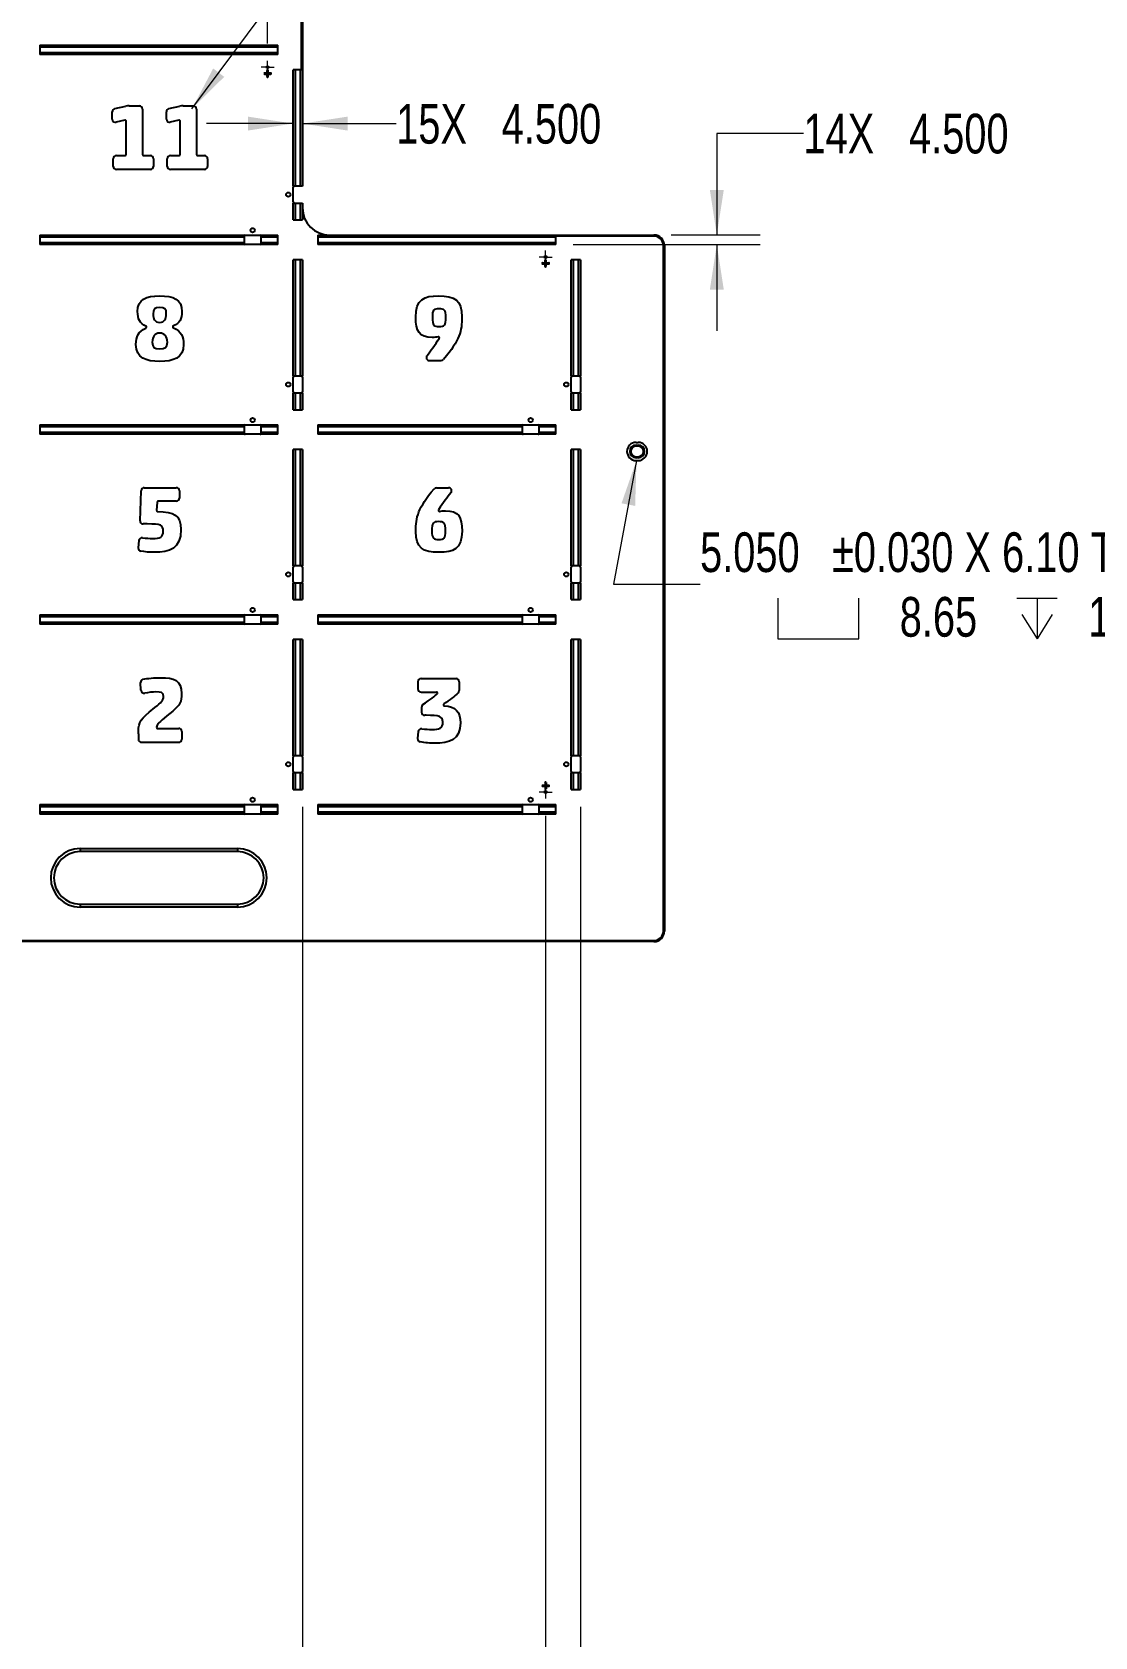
# Model space of a CAD drawing. Header units: millimetres. Extents: x 3 to 429, y 3 to 276.
# Drawn here: x 163.4 to 241.4, y 66.6 to 184.3 of the extents above; entities that cross this region are included whole.
import ezdxf

# ---------------------------------------------------------------- set-up
doc = ezdxf.new("R2010")
doc.units = ezdxf.units.MM
doc.styles.add('SLDTEXTSTYLE0', font='TXT', dxfattribs={"width": 0.75})
doc.dimstyles.new('SLDDIMSTYLE3', dxfattribs={"dimtxt": 2.910417, "dimasz": 3.302, "dimexe": 0, "dimexo": 0.0625, "dimgap": 0.727604, "dimtad": 0, "dimtih": 1, "dimtoh": 1, "dimdec": 3, "dimlfac": 6.5, "dimrnd": 1e-09, "dimzin": 4, "dimdsep": 46, "dimtxsty": 'SLDTEXTSTYLE0', "dimsah": 1, "dimcen": 0.09, "dimadec": 0, "dimazin": 1, "dimtfac": 1, "dimtdec": 3, "dimtmove": 0, "dimatfit": 0, "dimfxl": 1, "dimfrac": 2, "dimtolj": 1, "dimtzin": 12, "dimarcsym": 0})
doc.dimstyles.new('SLDDIMSTYLE4', dxfattribs={"dimtxt": 2.910417, "dimasz": 3.302, "dimexe": 0, "dimexo": 0.0625, "dimgap": 0.727604, "dimtad": 0, "dimtih": 1, "dimtoh": 1, "dimdec": 3, "dimlfac": 6.5, "dimrnd": 1e-09, "dimzin": 4, "dimdsep": 46, "dimtxsty": 'SLDTEXTSTYLE0', "dimsah": 1, "dimcen": 0.09, "dimadec": 0, "dimazin": 1, "dimtfac": 1, "dimtdec": 3, "dimtofl": 0, "dimtmove": 0, "dimatfit": 3, "dimfxl": 1, "dimfrac": 2, "dimtolj": 1, "dimtzin": 12, "dimarcsym": 0})
doc.dimstyles.new('SLDDIMSTYLE5', dxfattribs={"dimtxt": 2.910417, "dimasz": 3.302, "dimexe": 0, "dimexo": 0.0625, "dimgap": 0.727604, "dimtad": 0, "dimtih": 1, "dimtoh": 1, "dimlfac": 6.5, "dimrnd": 1e-09, "dimzin": 12, "dimdsep": 46, "dimtxsty": 'SLDTEXTSTYLE0', "dimsah": 1, "dimcen": 0, "dimadec": 0, "dimazin": 3, "dimtol": 1, "dimtfac": 1, "dimtofl": 0, "dimtmove": 0, "dimatfit": 3, "dimfxl": 1, "dimfrac": 2, "dimtolj": 1, "dimtzin": 12, "dimarcsym": 0})

# ---------------------------------------------------------------- blocks, each defined once
blk = doc.blocks.new('_D_12')
at = {"color": 7, "linetype": 'Continuous', "lineweight": 18}
for p, q in [((183.25, 127.46), (183.25, 50.39)), ((135.63, 117.07), (135.63, 50.39)), ((135.63, 53.57), (129.62, 53.57)), ((183.25, 53.57), (135.63, 53.57))]:
    blk.add_line(p, q, dxfattribs=at)
for points in [[(135.63, 53.57), (138.94, 53.06), (138.94, 54.08)], [(183.25, 53.57), (179.95, 54.08), (179.95, 53.06)]]:
    blk.add_solid(points, dxfattribs=at)
at = {"color": 7, "linetype": 'Continuous', "lineweight": 18, "insert": (115.64, 55.01), "char_height": 2.91, "attachment_point": 1, "style": 'SLDTEXTSTYLE0'}
blk.add_mtext('309.500', dxfattribs=at)
blk = doc.blocks.new('_D_13')
at = {"color": 7, "linetype": 'Continuous', "lineweight": 18}
for p, q in [((203.63, 127.46), (203.63, 38.39)), ((135.63, 117.07), (135.63, 38.39)), ((135.63, 41.57), (129.62, 41.57)), ((203.63, 41.57), (135.63, 41.57))]:
    blk.add_line(p, q, dxfattribs=at)
for points in [[(135.63, 41.57), (138.94, 41.06), (138.94, 42.08)], [(203.63, 41.57), (200.33, 42.08), (200.33, 41.06)]]:
    blk.add_solid(points, dxfattribs=at)
at = {"color": 7, "linetype": 'Continuous', "lineweight": 18, "insert": (115.64, 43.01), "char_height": 2.91, "attachment_point": 1, "style": 'SLDTEXTSTYLE0'}
blk.add_mtext('442.000', dxfattribs=at)
blk = doc.blocks.new('_D_16')
at = {"color": 7, "linetype": 'Continuous', "lineweight": 18}
for p, q in [((135.63, 189.97), (135.63, 202.64)), ((180.69, 183.43), (180.69, 202.64)), ((135.63, 199.46), (144.77, 199.46)), ((180.69, 199.46), (164.33, 199.46))]:
    blk.add_line(p, q, dxfattribs=at)
for points in [[(135.63, 199.46), (138.94, 198.96), (138.94, 199.97)], [(180.69, 199.46), (177.39, 199.97), (177.39, 198.96)]]:
    blk.add_solid(points, dxfattribs=at)
at = {"color": 7, "linetype": 'Continuous', "lineweight": 18, "char_height": 2.91, "attachment_point": 1, "style": 'SLDTEXTSTYLE0'}
for s, insert in [('2X', (144.77, 200.9)), ('292.870', (150.36, 200.9))]:
    blk.add_mtext(s, dxfattribs=dict(at, insert=insert))
blk = doc.blocks.new('_D_17')
at = {"color": 7, "linetype": 'Continuous', "lineweight": 18}
for p, q in [((201.08, 126.8), (201.08, 44.39)), ((135.63, 117.07), (135.63, 44.39)), ((135.63, 47.57), (130.44, 47.57)), ((201.08, 47.57), (135.63, 47.57))]:
    blk.add_line(p, q, dxfattribs=at)
for points in [[(135.63, 47.57), (138.94, 47.06), (138.94, 48.08)], [(201.08, 47.57), (197.77, 48.08), (197.77, 47.06)]]:
    blk.add_solid(points, dxfattribs=at)
at = {"color": 7, "linetype": 'Continuous', "lineweight": 18, "char_height": 2.91, "attachment_point": 1, "style": 'SLDTEXTSTYLE0'}
for s, insert in [('4X', (110.88, 49.01)), ('425.370', (116.46, 49.01))]:
    blk.add_mtext(s, dxfattribs=dict(at, insert=insert))
blk = doc.blocks.new('_D_18')
at = {"color": 7, "linetype": 'Continuous', "lineweight": 18}
for p, q in [((182.56, 177.56), (176.21, 177.56)), ((183.25, 177.56), (190.12, 177.56))]:
    blk.add_line(p, q, dxfattribs=at)
for points in [[(182.56, 177.56), (179.25, 178.07), (179.25, 177.05)], [(183.25, 177.56), (186.55, 177.05), (186.55, 178.07)]]:
    blk.add_solid(points, dxfattribs=at)
at = {"color": 7, "linetype": 'Continuous', "lineweight": 18, "char_height": 2.91, "attachment_point": 1, "style": 'SLDTEXTSTYLE0'}
for s, insert in [('15X', (190.12, 179)), ('4.500', (197.85, 179))]:
    blk.add_mtext(s, dxfattribs=dict(at, insert=insert))
blk = doc.blocks.new('_D_19')
at = {"color": 7, "linetype": 'Continuous', "lineweight": 18}
for p, q in [((219.98, 176.84), (213.63, 176.84)), ((213.63, 176.84), (213.63, 169.39)), ((203.1, 168.7), (216.81, 168.7)), ((210.29, 169.39), (216.81, 169.39)), ((213.63, 168.7), (213.63, 162.35))]:
    blk.add_line(p, q, dxfattribs=at)
for points in [[(213.63, 169.39), (214.14, 172.69), (213.12, 172.69)], [(213.63, 168.7), (213.12, 165.39), (214.14, 165.39)]]:
    blk.add_solid(points, dxfattribs=at)
at = {"color": 7, "linetype": 'Continuous', "lineweight": 18, "char_height": 2.91, "attachment_point": 1, "style": 'SLDTEXTSTYLE0'}
for s, insert in [('14X', (219.98, 178.28)), ('4.500', (227.72, 178.28))]:
    blk.add_mtext(s, dxfattribs=dict(at, insert=insert))
blk = doc.blocks.new('SW_SYMBOL_HOLE_SPOT')
at = {"color": 0, "linetype": 'Continuous', "lineweight": 18}
for p, q in [((0, 875), (0, 75)), ((1600, 75), (1600, 875)), ((0, 75), (1600, 75))]:
    blk.add_line(p, q, dxfattribs=at)
blk = doc.blocks.new('SW_SYMBOL_HOLE_DEPTH')
at = {"color": 0, "linetype": 'Continuous', "lineweight": 18}
for p, q in [((0, 875), (800, 875)), ((400, 875), (400, 75)), ((100, 555), (400, 75)), ((700, 555), (400, 75))]:
    blk.add_line(p, q, dxfattribs=at)
blk = doc.blocks.new('SW_RADIAL_DIMENSION_0')
at = {"color": 0, "linetype": 'Continuous', "lineweight": 18}
for p, q in [((-4.66, 9.03), (-6.35, -0.06)), ((-6.35, -0.06), (0, -0.06))]:
    blk.add_line(p, q, dxfattribs=at)
blk.add_solid([(-4.66, 9.03), (-5.76, 5.88), (-4.76, 5.69)], dxfattribs=at)
at = {"color": 0, "linetype": 'Continuous', "lineweight": 18, "xscale": 0.0037176025, "yscale": 0.0037176025, "zscale": 0.0037176025}
for name, p in [('SW_SYMBOL_HOLE_SPOT', (5.69, -4.33)), ('SW_SYMBOL_HOLE_DEPTH', (23.22, -4.33))]:
    blk.add_blockref(name, p, dxfattribs=at)
at = {"color": 0, "linetype": 'Continuous', "lineweight": 18, "attachment_point": 1, "style": 'SLDTEXTSTYLE0'}
for s, insert, char_height in [('5.050', (0, 3.75), 2.91), ('±0.030 X 6.10 THRU ALL', (9.67, 3.75), 2.9104), ('8.65', (14.64, -0.99), 2.91), ('1.30', (28.47, -0.99), 2.91), ('±0.15', (35.98, -0.99), 2.91)]:
    blk.add_mtext(s, dxfattribs=dict(at, insert=insert, char_height=char_height))
blk = doc.blocks.new('_D_20')
at = {"color": 7, "linetype": 'Continuous', "lineweight": 18}
for p, q in [((175.14, 178.64), (190.61, 199.46)), ((190.61, 199.46), (196.96, 199.46))]:
    blk.add_line(p, q, dxfattribs=at)
blk.add_solid([(175.14, 178.64), (177.51, 180.99), (176.7, 181.6)], dxfattribs=at)
at = {"color": 7, "linetype": 'Continuous', "lineweight": 18, "xscale": 0.0037176025, "yscale": 0.0037176025, "zscale": 0.0037176025}
blk.add_blockref('SW_SYMBOL_HOLE_DEPTH', (204.69, 197.56), dxfattribs=at)
at = {"color": 7, "linetype": 'Continuous', "lineweight": 18, "attachment_point": 1, "style": 'SLDTEXTSTYLE0'}
for s, insert, char_height in [('11X', (196.96, 200.9), 2.91), ('0.35 +/-0.15', (208.85, 200.9), 2.9104)]:
    blk.add_mtext(s, dxfattribs=dict(at, insert=insert, char_height=char_height))
blk = doc.blocks.new('SW_CENTERMARKSYMBOL_2')
at = {"color": 0, "linetype": 'Continuous', "lineweight": 0}
for p, q in [((-0.39, 0), (-0.47, 0)), ((0, 0), (-0.39, 0)), ((0, 0.39), (0, 0.47)), ((0, 0), (0, 0.39)), ((0, 0), (0, -0.39)), ((0, 0), (0.39, 0)), ((0.39, 0), (0.47, 0)), ((0, -0.39), (0, -0.47))]:
    blk.add_line(p, q, dxfattribs=at)
blk = doc.blocks.new('SW_CENTERMARKSYMBOL_4')
at = {"color": 0, "linetype": 'Continuous', "lineweight": 0}
for p, q in [((-0.39, 0), (-0.47, 0)), ((0, 0), (-0.39, 0)), ((0, 0.39), (0, 0.47)), ((0, 0), (0, 0.39)), ((0, 0), (0, -0.39)), ((0, 0), (0.39, 0)), ((0.39, 0), (0.47, 0)), ((0, -0.39), (0, -0.47))]:
    blk.add_line(p, q, dxfattribs=at)
blk = doc.blocks.new('SW_CENTERMARKSYMBOL_6')
at = {"color": 0, "linetype": 'Continuous', "lineweight": 0}
for p, q in [((-0.39, 0), (-0.47, 0)), ((0, 0), (-0.39, 0)), ((0, 0.39), (0, 0.47)), ((0, 0), (0, 0.39)), ((0, 0), (0, -0.39)), ((0, 0), (0.39, 0)), ((0.39, 0), (0.47, 0)), ((0, -0.39), (0, -0.47))]:
    blk.add_line(p, q, dxfattribs=at)

msp = doc.modelspace()

# ---------------------------------------------------------------- linework, layer by layer
at = {"color": 7, "linetype": 'Continuous', "lineweight": 25}
for p, q in [((183.172244, 181.502722), (183.172244, 188.695029)), ((183.249166, 188.695029), (183.249166, 181.502722)), ((163.979936, 183.310414), (163.979936, 183.156568)), ((163.979936, 183.310414), (181.441474, 183.310414)), ((181.441474, 183.156568), (163.979936, 183.156568)), ((163.979936, 183.156568), (163.979936, 182.771953)), ((163.979936, 182.771953), (181.441474, 182.771953)), ((163.979936, 182.771953), (163.979936, 182.618106)), ((181.441474, 182.618106), (163.979936, 182.618106)), ((181.441474, 183.156568), (181.441474, 183.310414)), ((181.441474, 182.771953), (181.441474, 183.156568)), ((181.441474, 182.618106), (181.441474, 182.771953)), ((180.459549, 181.271951), (180.652244, 181.271951)), ((180.459549, 181.271951), (180.498011, 181.23349)), ((180.652244, 181.271951), (180.652244, 181.464646)), ((180.690705, 181.426185), (180.652244, 181.464646)), ((180.690705, 181.23349), (180.652244, 181.271951)), ((180.690319, 181.502722), (180.691092, 181.502722)), ((180.690319, 181.502722), (180.690705, 181.502335)), ((180.690705, 181.502335), (180.691092, 181.502722)), ((180.690705, 181.426185), (180.690705, 181.502335)), ((180.729167, 181.464646), (180.690705, 181.426185)), ((180.690705, 181.426185), (180.690705, 181.23349)), ((180.690705, 181.23349), (180.729167, 181.271951)), ((180.729167, 181.271951), (180.729167, 181.464646)), ((180.729167, 181.271951), (180.921861, 181.271951)), ((180.8834, 181.23349), (180.921861, 181.271951)), ((182.55686, 172.964259), (182.55686, 181.502722)), ((182.710705, 181.502722), (182.55686, 181.502722)), ((183.095321, 181.502722), (182.710705, 181.502722)), ((182.710705, 181.502722), (182.710705, 172.964259)), ((183.095321, 172.964259), (183.095321, 181.502722)), ((183.249166, 181.502722), (183.095321, 181.502722)), ((183.249166, 181.502722), (183.249166, 172.964259)), ((180.421474, 181.233103), (180.421474, 181.233878)), ((180.421861, 181.23349), (180.421474, 181.233878)), ((180.421474, 181.233103), (180.421861, 181.23349)), ((180.498011, 181.23349), (180.421861, 181.23349)), ((180.498011, 181.23349), (180.459549, 181.195029)), ((180.459549, 181.195029), (180.652244, 181.195029)), ((180.690705, 181.23349), (180.498011, 181.23349)), ((180.690705, 181.23349), (180.652244, 181.195029)), ((180.652244, 181.002334), (180.652244, 181.195029)), ((180.652244, 181.002334), (180.690705, 181.040795)), ((180.690705, 180.964646), (180.690319, 180.964261)), ((180.691092, 180.964261), (180.690319, 180.964261)), ((180.690705, 181.23349), (180.690705, 181.040795)), ((180.690705, 181.23349), (180.729167, 181.195029)), ((180.8834, 181.23349), (180.690705, 181.23349)), ((180.690705, 180.964646), (180.690705, 181.040795)), ((180.690705, 181.040795), (180.729167, 181.002334)), ((180.691092, 180.964261), (180.690705, 180.964646)), ((180.729167, 181.002334), (180.729167, 181.195029)), ((180.729167, 181.195029), (180.921861, 181.195029)), ((180.921861, 181.195029), (180.8834, 181.23349)), ((180.95955, 181.23349), (180.8834, 181.23349)), ((180.959936, 181.233878), (180.95955, 181.23349)), ((180.95955, 181.23349), (180.959936, 181.233103)), ((180.959936, 181.233878), (180.959936, 181.233103)), ((169.305485, 177.880485), (169.305485, 178.429377)), ((169.487224, 178.654878), (170.303422, 178.83234)), ((170.227951, 177.80102), (169.587393, 177.655453)), ((170.32192, 175.287031), (170.32192, 177.726009)), ((170.532226, 178.856927), (171.286149, 178.856927)), ((171.516918, 178.626157), (171.516918, 175.287031)), ((173.268405, 177.88048), (173.268405, 178.429373)), ((173.450142, 178.654873), (174.266304, 178.832338)), ((174.190844, 177.801014), (173.550314, 177.655449)), ((174.284814, 175.287031), (174.284814, 177.726003)), ((174.49512, 178.856927), (175.249069, 178.856927)), ((175.479838, 178.626157), (175.479838, 175.287031)), ((169.374148, 174.417578), (169.374148, 174.979339)), ((169.604918, 175.210107), (170.244998, 175.210107)), ((172.096568, 174.186808), (169.604918, 174.186808)), ((171.593841, 175.210107), (172.096568, 175.210107)), ((172.327337, 174.979339), (172.327337, 174.417578)), ((173.337095, 174.417578), (173.337095, 174.979339)), ((173.567864, 175.210107), (174.207891, 175.210107)), ((176.059461, 174.186808), (173.567864, 174.186808)), ((175.556761, 175.210107), (176.059461, 175.210107)), ((176.29023, 174.979339), (176.29023, 174.417578)), ((182.710705, 172.964259), (182.55686, 172.964259)), ((182.55686, 171.810413), (182.55686, 172.887336)), ((183.095321, 172.964259), (182.710705, 172.964259)), ((183.249166, 172.964259), (183.095321, 172.964259)), ((182.55686, 170.502722), (182.55686, 171.73349)), ((182.55686, 171.73349), (182.710705, 171.73349)), ((182.710705, 171.73349), (182.710705, 170.502722)), ((182.710705, 171.73349), (183.095321, 171.73349)), ((183.095321, 170.502722), (183.095321, 171.73349)), ((183.095321, 171.73349), (183.249166, 171.73349)), ((183.249166, 171.73349), (183.249166, 170.502722)), ((182.55686, 170.502722), (182.710705, 170.502722)), ((182.710705, 170.502722), (183.095321, 170.502722)), ((183.095321, 170.502722), (183.249166, 170.502722)), ((163.979936, 169.387337), (163.979936, 169.233491)), ((163.979936, 169.387337), (178.979936, 169.387337)), ((163.979936, 169.233491), (163.979936, 168.848875)), ((178.979936, 169.233491), (163.979936, 169.233491)), ((163.979936, 168.848875), (178.979936, 168.848875)), ((163.979936, 168.848875), (163.979936, 168.695029)), ((178.979936, 168.695029), (163.979936, 168.695029)), ((178.979936, 169.387337), (178.979936, 169.233491)), ((178.979936, 169.233491), (178.979936, 168.848875)), ((178.979936, 168.848875), (178.979936, 168.695029)), ((179.056859, 169.387337), (180.133782, 169.387337)), ((180.133782, 168.695029), (179.056859, 168.695029)), ((180.210705, 169.387337), (181.441474, 169.387337)), ((180.210705, 169.233491), (180.210705, 169.387337)), ((180.210705, 168.848875), (180.210705, 169.233491)), ((181.441474, 169.233491), (180.210705, 169.233491)), ((180.210705, 168.848875), (181.441474, 168.848875)), ((180.210705, 168.695029), (180.210705, 168.848875)), ((181.441474, 168.695029), (180.210705, 168.695029)), ((181.441474, 169.233491), (181.441474, 169.387337)), ((181.441474, 168.848875), (181.441474, 169.233491)), ((181.441474, 168.695029), (181.441474, 168.848875)), ((184.364552, 169.387337), (184.364552, 169.233491)), ((184.364552, 169.387337), (201.826091, 169.387337)), ((201.826091, 169.233491), (184.364552, 169.233491)), ((184.364552, 169.233491), (184.364552, 168.848875)), ((184.364552, 168.848875), (201.826091, 168.848875)), ((184.364552, 168.848875), (184.364552, 168.695029)), ((201.826091, 168.695029), (184.364552, 168.695029)), ((201.826091, 169.233491), (201.826091, 169.387337)), ((201.826091, 169.387337), (209.018398, 169.387337)), ((209.018398, 169.310413), (201.826091, 169.310413)), ((201.826091, 168.848875), (201.826091, 169.233491)), ((201.826091, 168.695029), (201.826091, 168.848875)), ((209.018398, 169.387337), (209.018398, 169.310413)), ((209.710706, 118.337335), (209.710706, 168.618106)), ((209.787628, 168.618106), (209.710706, 168.618106)), ((209.787628, 168.618106), (209.787628, 118.337335)), ((182.55686, 159.041183), (182.55686, 167.579644)), ((182.710705, 167.579644), (182.55686, 167.579644)), ((183.095321, 167.579644), (182.710705, 167.579644)), ((182.710705, 167.579644), (182.710705, 159.041183)), ((183.095321, 159.041183), (183.095321, 167.579644)), ((183.249166, 167.579644), (183.095321, 167.579644)), ((183.249166, 167.579644), (183.249166, 159.041183)), ((200.80609, 167.310027), (200.80609, 167.3108)), ((200.806476, 167.310413), (200.80609, 167.3108)), ((200.80609, 167.310027), (200.806476, 167.310413)), ((200.882627, 167.310413), (200.806476, 167.310413)), ((200.844164, 167.348875), (201.036859, 167.348875)), ((200.844164, 167.348875), (200.882627, 167.310413)), ((200.882627, 167.310413), (200.844164, 167.271952)), ((200.844164, 167.271952), (201.036859, 167.271952)), ((201.07532, 167.310413), (200.882627, 167.310413)), ((201.036859, 167.348875), (201.036859, 167.541569)), ((201.07532, 167.503108), (201.036859, 167.541569)), ((201.07532, 167.310413), (201.036859, 167.348875)), ((201.07532, 167.310413), (201.036859, 167.271952)), ((201.036859, 167.079258), (201.036859, 167.271952)), ((201.036859, 167.079258), (201.07532, 167.11772)), ((201.074935, 167.579644), (201.075708, 167.579644)), ((201.074935, 167.579644), (201.07532, 167.579258)), ((201.07532, 167.579258), (201.075708, 167.579644)), ((201.07532, 167.503108), (201.07532, 167.579258)), ((201.113781, 167.541569), (201.07532, 167.503108)), ((201.07532, 167.503108), (201.07532, 167.310413)), ((201.07532, 167.310413), (201.113781, 167.348875)), ((201.07532, 167.310413), (201.113781, 167.271952)), ((201.268015, 167.310413), (201.07532, 167.310413)), ((201.07532, 167.310413), (201.07532, 167.11772)), ((201.07532, 167.041569), (201.07532, 167.11772)), ((201.07532, 167.11772), (201.113781, 167.079258)), ((201.113781, 167.348875), (201.113781, 167.541569)), ((201.113781, 167.348875), (201.306476, 167.348875)), ((201.113781, 167.079258), (201.113781, 167.271952)), ((201.113781, 167.271952), (201.306476, 167.271952)), ((201.268015, 167.310413), (201.306476, 167.348875)), ((201.344165, 167.310413), (201.268015, 167.310413)), ((201.306476, 167.271952), (201.268015, 167.310413)), ((201.344552, 167.3108), (201.344165, 167.310413)), ((201.344165, 167.310413), (201.344552, 167.310027)), ((201.344552, 167.3108), (201.344552, 167.310027)), ((202.941475, 159.041183), (202.941475, 167.579644)), ((203.095322, 167.579644), (202.941475, 167.579644)), ((203.479937, 167.579644), (203.095322, 167.579644)), ((203.095322, 167.579644), (203.095322, 159.041183)), ((203.479937, 159.041183), (203.479937, 167.579644)), ((203.633783, 167.579644), (203.479937, 167.579644)), ((203.633783, 167.579644), (203.633783, 159.041183)), ((201.07532, 167.041569), (201.074935, 167.041183)), ((201.075708, 167.041183), (201.074935, 167.041183)), ((201.075708, 167.041183), (201.07532, 167.041569)), ((192.561477, 160.186846), (193.423842, 160.186846)), ((182.710705, 159.041183), (182.55686, 159.041183)), ((182.55686, 157.887337), (182.55686, 158.96426)), ((183.095321, 159.041183), (182.710705, 159.041183)), ((183.249166, 159.041183), (183.095321, 159.041183)), ((183.249166, 158.96426), (183.249166, 157.887337)), ((203.095322, 159.041183), (202.941475, 159.041183)), ((202.941475, 157.887337), (202.941475, 158.96426)), ((203.479937, 159.041183), (203.095322, 159.041183)), ((203.633783, 159.041183), (203.479937, 159.041183)), ((203.633783, 158.96426), (203.633783, 157.887337)), ((182.55686, 156.579644), (182.55686, 157.810414)), ((182.55686, 157.810414), (182.710705, 157.810414)), ((182.710705, 157.810414), (182.710705, 156.579644)), ((182.710705, 157.810414), (183.095321, 157.810414)), ((183.095321, 156.579644), (183.095321, 157.810414)), ((183.095321, 157.810414), (183.249166, 157.810414)), ((183.249166, 157.810414), (183.249166, 156.579644)), ((202.941475, 156.579644), (202.941475, 157.810414)), ((202.941475, 157.810414), (203.095322, 157.810414)), ((203.095322, 157.810414), (203.095322, 156.579644)), ((203.095322, 157.810414), (203.479937, 157.810414)), ((203.479937, 156.579644), (203.479937, 157.810414)), ((203.479937, 157.810414), (203.633783, 157.810414)), ((203.633783, 157.810414), (203.633783, 156.579644)), ((182.55686, 156.579644), (182.710705, 156.579644)), ((182.710705, 156.579644), (183.095321, 156.579644)), ((183.095321, 156.579644), (183.249166, 156.579644)), ((202.941475, 156.579644), (203.095322, 156.579644)), ((203.095322, 156.579644), (203.479937, 156.579644)), ((203.479937, 156.579644), (203.633783, 156.579644)), ((163.979936, 155.46426), (178.979936, 155.46426)), ((163.979936, 155.46426), (163.979936, 155.310414)), ((178.979936, 155.46426), (178.979936, 155.310414)), ((179.056859, 155.46426), (180.133782, 155.46426)), ((180.210705, 155.46426), (181.441474, 155.46426)), ((180.210705, 155.310414), (180.210705, 155.46426)), ((181.441474, 155.310414), (181.441474, 155.46426)), ((184.364552, 155.46426), (199.364552, 155.46426)), ((184.364552, 155.46426), (184.364552, 155.310414)), ((199.364552, 155.46426), (199.364552, 155.310414)), ((199.441474, 155.46426), (200.518397, 155.46426)), ((200.595322, 155.46426), (201.826091, 155.46426)), ((200.595322, 155.310414), (200.595322, 155.46426)), ((201.826091, 155.310414), (201.826091, 155.46426)), ((163.979936, 155.310414), (163.979936, 154.925798)), ((178.979936, 155.310414), (163.979936, 155.310414)), ((163.979936, 154.925798), (178.979936, 154.925798)), ((163.979936, 154.925798), (163.979936, 154.771952)), ((178.979936, 154.771952), (163.979936, 154.771952)), ((178.979936, 155.310414), (178.979936, 154.925798)), ((178.979936, 154.925798), (178.979936, 154.771952)), ((180.133782, 154.771952), (179.056859, 154.771952)), ((180.210705, 154.925798), (180.210705, 155.310414)), ((181.441474, 155.310414), (180.210705, 155.310414)), ((180.210705, 154.925798), (181.441474, 154.925798)), ((180.210705, 154.771952), (180.210705, 154.925798)), ((181.441474, 154.771952), (180.210705, 154.771952)), ((181.441474, 154.925798), (181.441474, 155.310414)), ((181.441474, 154.771952), (181.441474, 154.925798)), ((184.364552, 155.310414), (184.364552, 154.925798)), ((199.364552, 155.310414), (184.364552, 155.310414)), ((184.364552, 154.925798), (199.364552, 154.925798)), ((184.364552, 154.925798), (184.364552, 154.771952)), ((199.364552, 154.771952), (184.364552, 154.771952)), ((199.364552, 155.310414), (199.364552, 154.925798)), ((199.364552, 154.925798), (199.364552, 154.771952)), ((200.518397, 154.771952), (199.441474, 154.771952)), ((201.826091, 155.310414), (200.595322, 155.310414)), ((200.595322, 154.925798), (200.595322, 155.310414)), ((200.595322, 154.925798), (201.826091, 154.925798)), ((200.595322, 154.771952), (200.595322, 154.925798)), ((201.826091, 154.771952), (200.595322, 154.771952)), ((201.826091, 154.925798), (201.826091, 155.310414)), ((201.826091, 154.771952), (201.826091, 154.925798)), ((207.70686, 154.181568), (207.868397, 154.181568)), ((182.55686, 145.118105), (182.55686, 153.656568)), ((182.710705, 153.656568), (182.55686, 153.656568)), ((183.095321, 153.656568), (182.710705, 153.656568)), ((182.710705, 153.656568), (182.710705, 145.118105)), ((183.095321, 145.118105), (183.095321, 153.656568)), ((183.249166, 153.656568), (183.095321, 153.656568)), ((183.249166, 153.656568), (183.249166, 145.118105)), ((202.941475, 145.118105), (202.941475, 153.656568)), ((203.095322, 153.656568), (202.941475, 153.656568)), ((203.479937, 153.656568), (203.095322, 153.656568)), ((203.095322, 153.656568), (203.095322, 145.118105)), ((203.479937, 145.118105), (203.479937, 153.656568)), ((203.633783, 153.656568), (203.479937, 153.656568)), ((203.633783, 153.656568), (203.633783, 145.118105)), ((207.70686, 153.981568), (207.70686, 153.904644)), ((207.70686, 153.981568), (207.868397, 153.981568)), ((207.868397, 153.904644), (207.70686, 153.904644)), ((207.70686, 153.127721), (207.70686, 153.050798)), ((207.70686, 153.127721), (207.868397, 153.127721)), ((207.868397, 153.050798), (207.70686, 153.050798)), ((207.868397, 153.981568), (207.868397, 153.904644)), ((207.868397, 153.127721), (207.868397, 153.050798)), ((207.70686, 152.850798), (207.868397, 152.850798)), ((171.643539, 150.856949), (173.988747, 150.856949)), ((193.074286, 150.856923), (193.955213, 150.856923)), ((171.338864, 148.437655), (171.4129, 150.633955)), ((172.583982, 149.795113), (172.55197, 149.186537)), ((173.988747, 149.867995), (172.660799, 149.867995)), ((174.219516, 150.626181), (174.219516, 150.098765)), ((171.870676, 148.199112), (171.569503, 148.199112)), ((171.249886, 146.976098), (171.209221, 146.447329)), ((182.710705, 145.118105), (182.55686, 145.118105)), ((182.55686, 143.96426), (182.55686, 145.041183)), ((183.095321, 145.118105), (182.710705, 145.118105)), ((183.249166, 145.118105), (183.095321, 145.118105)), ((183.249166, 145.041183), (183.249166, 143.96426)), ((203.095322, 145.118105), (202.941475, 145.118105)), ((202.941475, 143.96426), (202.941475, 145.041183)), ((203.479937, 145.118105), (203.095322, 145.118105)), ((203.633783, 145.118105), (203.479937, 145.118105)), ((203.633783, 145.041183), (203.633783, 143.96426)), ((182.55686, 142.656568), (182.55686, 143.887337)), ((182.55686, 143.887337), (182.710705, 143.887337)), ((182.710705, 143.887337), (182.710705, 142.656568)), ((182.710705, 143.887337), (183.095321, 143.887337)), ((183.095321, 142.656568), (183.095321, 143.887337)), ((183.095321, 143.887337), (183.249166, 143.887337)), ((183.249166, 143.887337), (183.249166, 142.656568)), ((202.941475, 142.656568), (202.941475, 143.887337)), ((202.941475, 143.887337), (203.095322, 143.887337)), ((203.095322, 143.887337), (203.095322, 142.656568)), ((203.095322, 143.887337), (203.479937, 143.887337)), ((203.479937, 142.656568), (203.479937, 143.887337)), ((203.479937, 143.887337), (203.633783, 143.887337)), ((203.633783, 143.887337), (203.633783, 142.656568)), ((182.55686, 142.656568), (182.710705, 142.656568)), ((182.710705, 142.656568), (183.095321, 142.656568)), ((183.095321, 142.656568), (183.249166, 142.656568)), ((202.941475, 142.656568), (203.095322, 142.656568)), ((203.095322, 142.656568), (203.479937, 142.656568)), ((203.479937, 142.656568), (203.633783, 142.656568)), ((163.979936, 141.541182), (178.979936, 141.541182)), ((163.979936, 141.541182), (163.979936, 141.387336)), ((163.979936, 141.387336), (163.979936, 141.002721)), ((178.979936, 141.387336), (163.979936, 141.387336)), ((178.979936, 141.541182), (178.979936, 141.387336)), ((178.979936, 141.387336), (178.979936, 141.002721)), ((179.056859, 141.541182), (180.133782, 141.541182)), ((180.210705, 141.541182), (181.441474, 141.541182)), ((180.210705, 141.387336), (180.210705, 141.541182)), ((180.210705, 141.002721), (180.210705, 141.387336)), ((181.441474, 141.387336), (180.210705, 141.387336)), ((181.441474, 141.387336), (181.441474, 141.541182)), ((181.441474, 141.002721), (181.441474, 141.387336)), ((184.364552, 141.541182), (199.364552, 141.541182)), ((184.364552, 141.541182), (184.364552, 141.387336)), ((199.364552, 141.387336), (184.364552, 141.387336)), ((184.364552, 141.387336), (184.364552, 141.002721)), ((199.364552, 141.541182), (199.364552, 141.387336)), ((199.364552, 141.387336), (199.364552, 141.002721)), ((199.441474, 141.541182), (200.518397, 141.541182)), ((200.595322, 141.541182), (201.826091, 141.541182)), ((200.595322, 141.387336), (200.595322, 141.541182)), ((200.595322, 141.002721), (200.595322, 141.387336)), ((201.826091, 141.387336), (200.595322, 141.387336)), ((201.826091, 141.387336), (201.826091, 141.541182)), ((201.826091, 141.002721), (201.826091, 141.387336)), ((163.979936, 141.002721), (178.979936, 141.002721)), ((163.979936, 141.002721), (163.979936, 140.848875)), ((178.979936, 140.848875), (163.979936, 140.848875)), ((178.979936, 141.002721), (178.979936, 140.848875)), ((180.133782, 140.848875), (179.056859, 140.848875)), ((180.210705, 141.002721), (181.441474, 141.002721)), ((180.210705, 140.848875), (180.210705, 141.002721)), ((181.441474, 140.848875), (180.210705, 140.848875)), ((181.441474, 140.848875), (181.441474, 141.002721)), ((184.364552, 141.002721), (199.364552, 141.002721)), ((184.364552, 141.002721), (184.364552, 140.848875)), ((199.364552, 140.848875), (184.364552, 140.848875)), ((199.364552, 141.002721), (199.364552, 140.848875)), ((200.518397, 140.848875), (199.441474, 140.848875)), ((200.595322, 141.002721), (201.826091, 141.002721)), ((200.595322, 140.848875), (200.595322, 141.002721)), ((201.826091, 140.848875), (200.595322, 140.848875)), ((201.826091, 140.848875), (201.826091, 141.002721)), ((182.55686, 131.195029), (182.55686, 139.733491)), ((182.710705, 139.733491), (182.55686, 139.733491)), ((183.095321, 139.733491), (182.710705, 139.733491)), ((182.710705, 139.733491), (182.710705, 131.195029)), ((183.095321, 131.195029), (183.095321, 139.733491)), ((183.249166, 139.733491), (183.095321, 139.733491)), ((183.249166, 139.733491), (183.249166, 131.195029)), ((202.941475, 131.195029), (202.941475, 139.733491)), ((203.095322, 139.733491), (202.941475, 139.733491)), ((203.095322, 139.733491), (203.095322, 131.195029)), ((203.479937, 139.733491), (203.095322, 139.733491)), ((203.479937, 131.195029), (203.479937, 139.733491)), ((203.633783, 139.733491), (203.479937, 139.733491)), ((203.633783, 139.733491), (203.633783, 131.195029)), ((171.407325, 136.004778), (171.376391, 136.570458)), ((191.7141, 136.626165), (191.7141, 136.098749)), ((191.94487, 136.856934), (194.512046, 136.856934)), ((194.742815, 136.626165), (194.742815, 135.976901)), ((191.94487, 135.86798), (193.075104, 135.86798)), ((172.014946, 134.405113), (172.43387, 134.741645)), ((173.73874, 134.480666), (173.292361, 134.116679)), ((191.981969, 134.767534), (191.981969, 134.395521)), ((192.325365, 134.164752), (192.212738, 134.164752)), ((172.550632, 133.299396), (172.550632, 133.28704)), ((172.627555, 133.210115), (174.174146, 133.210115)), ((171.218255, 132.818646), (171.218255, 132.417584)), ((171.449024, 132.186816), (174.174146, 132.186816)), ((174.404915, 132.979347), (174.404915, 132.417584)), ((191.733126, 132.972128), (191.69205, 132.462866)), ((182.710705, 131.195029), (182.55686, 131.195029)), ((182.55686, 130.041184), (182.55686, 131.118107)), ((183.095321, 131.195029), (182.710705, 131.195029)), ((183.249166, 131.195029), (183.095321, 131.195029)), ((183.249166, 131.118107), (183.249166, 130.041184)), ((203.095322, 131.195029), (202.941475, 131.195029)), ((202.941475, 130.041184), (202.941475, 131.118107)), ((203.479937, 131.195029), (203.095322, 131.195029)), ((203.633783, 131.195029), (203.479937, 131.195029)), ((203.633783, 131.118107), (203.633783, 130.041184)), ((182.55686, 128.73349), (182.55686, 129.964259)), ((182.55686, 129.964259), (182.710705, 129.964259)), ((182.710705, 129.964259), (182.710705, 128.73349)), ((182.710705, 129.964259), (183.095321, 129.964259)), ((183.095321, 128.73349), (183.095321, 129.964259)), ((183.095321, 129.964259), (183.249166, 129.964259)), ((183.249166, 129.964259), (183.249166, 128.73349)), ((202.941475, 128.73349), (202.941475, 129.964259)), ((202.941475, 129.964259), (203.095322, 129.964259)), ((203.095322, 129.964259), (203.095322, 128.73349)), ((203.095322, 129.964259), (203.479937, 129.964259)), ((203.479937, 128.73349), (203.479937, 129.964259)), ((203.479937, 129.964259), (203.633783, 129.964259)), ((203.633783, 129.964259), (203.633783, 128.73349)), ((182.55686, 128.73349), (182.710705, 128.73349)), ((182.710705, 128.73349), (183.095321, 128.73349)), ((183.095321, 128.73349), (183.249166, 128.73349)), ((200.80609, 129.002334), (200.80609, 129.003107)), ((200.806476, 129.002722), (200.80609, 129.003107)), ((200.80609, 129.002334), (200.806476, 129.002722)), ((200.882627, 129.002722), (200.806476, 129.002722)), ((200.844164, 129.041183), (201.036859, 129.041183)), ((200.844164, 129.041183), (200.882627, 129.002722)), ((200.882627, 129.002722), (200.844164, 128.964261)), ((200.844164, 128.964261), (201.036859, 128.964261)), ((201.07532, 129.002722), (200.882627, 129.002722)), ((201.036859, 129.233878), (201.036859, 129.041183)), ((201.07532, 129.195415), (201.036859, 129.233878)), ((201.07532, 129.002722), (201.036859, 129.041183)), ((201.07532, 129.002722), (201.036859, 128.964261)), ((201.036859, 128.964261), (201.036859, 128.771566)), ((201.036859, 128.771566), (201.07532, 128.810027)), ((201.074935, 129.271951), (201.075708, 129.271951)), ((201.074935, 129.271951), (201.07532, 129.271566)), ((201.07532, 128.733877), (201.074935, 128.73349)), ((201.075708, 128.73349), (201.074935, 128.73349)), ((201.07532, 129.271566), (201.075708, 129.271951)), ((201.07532, 129.195415), (201.07532, 129.271566)), ((201.113781, 129.233878), (201.07532, 129.195415)), ((201.07532, 129.002722), (201.07532, 129.195415)), ((201.07532, 129.002722), (201.113781, 129.041183)), ((201.268015, 129.002722), (201.07532, 129.002722)), ((201.07532, 128.810027), (201.07532, 129.002722)), ((201.07532, 129.002722), (201.113781, 128.964261)), ((201.07532, 128.733877), (201.07532, 128.810027)), ((201.07532, 128.810027), (201.113781, 128.771566)), ((201.075708, 128.73349), (201.07532, 128.733877)), ((201.113781, 129.233878), (201.113781, 129.041183)), ((201.113781, 129.041183), (201.306476, 129.041183)), ((201.113781, 128.964261), (201.113781, 128.771566)), ((201.113781, 128.964261), (201.306476, 128.964261)), ((201.268015, 129.002722), (201.306476, 129.041183)), ((201.344165, 129.002722), (201.268015, 129.002722)), ((201.306476, 128.964261), (201.268015, 129.002722)), ((201.344552, 129.003107), (201.344165, 129.002722)), ((201.344165, 129.002722), (201.344552, 129.002334)), ((201.344552, 129.003107), (201.344552, 129.002334)), ((202.941475, 128.73349), (203.095322, 128.73349)), ((203.095322, 128.73349), (203.479937, 128.73349)), ((203.479937, 128.73349), (203.633783, 128.73349)), ((163.979936, 127.618106), (178.979936, 127.618106)), ((163.979936, 127.618106), (163.979936, 127.46426)), ((163.979936, 127.46426), (163.979936, 127.079645)), ((178.979936, 127.46426), (163.979936, 127.46426)), ((178.979936, 127.618106), (178.979936, 127.46426)), ((178.979936, 127.46426), (178.979936, 127.079645)), ((179.056859, 127.618106), (180.133782, 127.618106)), ((180.210705, 127.618106), (181.441474, 127.618106)), ((180.210705, 127.46426), (180.210705, 127.618106)), ((180.210705, 127.079645), (180.210705, 127.46426)), ((181.441474, 127.46426), (180.210705, 127.46426)), ((181.441474, 127.46426), (181.441474, 127.618106)), ((181.441474, 127.079645), (181.441474, 127.46426)), ((184.364552, 127.618106), (199.364552, 127.618106)), ((184.364552, 127.618106), (184.364552, 127.46426)), ((199.364552, 127.46426), (184.364552, 127.46426)), ((184.364552, 127.46426), (184.364552, 127.079645)), ((199.364552, 127.618106), (199.364552, 127.46426)), ((199.364552, 127.46426), (199.364552, 127.079645)), ((199.441474, 127.618106), (200.518397, 127.618106)), ((200.595322, 127.618106), (201.826091, 127.618106)), ((200.595322, 127.46426), (200.595322, 127.618106)), ((201.826091, 127.46426), (200.595322, 127.46426)), ((200.595322, 127.079645), (200.595322, 127.46426)), ((201.826091, 127.46426), (201.826091, 127.618106)), ((201.826091, 127.079645), (201.826091, 127.46426)), ((163.979936, 127.079645), (178.979936, 127.079645)), ((163.979936, 127.079645), (163.979936, 126.925798)), ((178.979936, 126.925798), (163.979936, 126.925798)), ((178.979936, 127.079645), (178.979936, 126.925798)), ((180.133782, 126.925798), (179.056859, 126.925798)), ((180.210705, 127.079645), (181.441474, 127.079645)), ((180.210705, 126.925798), (180.210705, 127.079645)), ((181.441474, 126.925798), (180.210705, 126.925798)), ((181.441474, 126.925798), (181.441474, 127.079645)), ((184.364552, 127.079645), (199.364552, 127.079645)), ((184.364552, 127.079645), (184.364552, 126.925798)), ((199.364552, 126.925798), (184.364552, 126.925798)), ((199.364552, 127.079645), (199.364552, 126.925798)), ((200.518397, 126.925798), (199.441474, 126.925798)), ((200.595322, 127.079645), (201.826091, 127.079645)), ((200.595322, 126.925798), (200.595322, 127.079645)), ((201.826091, 126.925798), (200.595322, 126.925798)), ((201.826091, 126.925798), (201.826091, 127.079645)), ((166.941474, 124.400799), (178.479936, 124.400799)), ((166.941474, 124.400799), (166.941474, 124.17003)), ((178.479936, 124.17003), (166.941474, 124.17003)), ((178.479936, 124.400799), (178.479936, 124.17003)), ((166.941474, 120.323875), (166.941474, 120.093104)), ((166.941474, 120.323875), (178.479936, 120.323875)), ((178.479936, 120.093104), (166.941474, 120.093104)), ((178.479936, 120.323875), (178.479936, 120.093104)), ((209.787628, 118.337335), (209.710706, 118.337335)), ((136.403013, 117.645027), (209.018398, 117.645027)), ((209.018398, 117.568105), (136.403013, 117.568105)), ((209.018398, 117.568105), (209.018398, 117.645027))]:
    msp.add_line(p, q, dxfattribs=at)
for centre, radius in [((180.690705, 181.695029), 0.076923), ((182.203013, 172.348875), 0.157692), ((179.595321, 169.741183), 0.157692), ((201.075321, 167.771952), 0.076923), ((182.203013, 158.425798), 0.157692), ((202.587628, 158.425798), 0.157692), ((179.595321, 155.818106), 0.157692), ((199.979936, 155.818106), 0.157692), ((182.203013, 144.502721), 0.157692), ((202.587628, 144.502721), 0.157692), ((179.595321, 141.895029), 0.157692), ((199.979936, 141.895029), 0.157692), ((182.203013, 130.579644), 0.157692), ((202.587628, 130.579644), 0.157692), ((201.075321, 128.541183), 0.076923), ((179.595321, 127.971952), 0.157692), ((199.979936, 127.971952), 0.157692)]:
    msp.add_circle(centre, radius, dxfattribs=at)
for centre, radius, start, end in [((169.536254, 178.429377), 0.230769, 102.26663603, 180), ((169.536254, 177.880485), 0.230769, 180, 282.80303541), ((170.244997, 177.726009), 0.076923, 0, 102.80303541), ((170.532226, 177.780004), 1.076923, 90, 102.26663603), ((171.286149, 178.626158), 0.230769, 0, 90), ((173.499174, 178.429373), 0.230769, 102.26730127, 180), ((173.499174, 177.88048), 0.230769, 180, 282.80339734), ((174.207891, 177.726003), 0.076923, 0, 102.80339734), ((174.49512, 177.780004), 1.076923, 90, 102.26730127), ((175.249069, 178.626158), 0.230769, 0, 90), ((169.604917, 174.979338), 0.230769, 90, 180), ((169.604917, 174.417578), 0.230769, 180, 270), ((170.244997, 175.287031), 0.076923, 270, 0), ((171.593841, 175.287031), 0.076923, 180, 270), ((172.096568, 174.979338), 0.230769, 0, 90), ((172.096568, 174.417578), 0.230769, 270, 0), ((173.567864, 174.979338), 0.230769, 90, 180), ((173.567864, 174.417578), 0.230769, 180, 270), ((174.207891, 175.287031), 0.076923, 270, 0), ((175.556761, 175.287031), 0.076923, 180, 270), ((176.059461, 174.979338), 0.230769, 0, 90), ((176.059461, 174.417578), 0.230769, 270, 0), ((182.633782, 172.887337), 0.076923, 90, 180), ((182.633782, 171.810414), 0.076923, 180, 270), ((185.249167, 171.387337), 2, 180, 270), ((179.056859, 169.310414), 0.076923, 90, 180), ((179.056859, 168.771952), 0.076923, 180, 270), ((180.133782, 169.310414), 0.076923, 0, 90), ((180.133782, 168.771952), 0.076923, 270, 0), ((209.018398, 168.618106), 0.769231, 0, 90), ((209.018398, 168.618106), 0.692308, 0, 90), ((171.733759, 162.630074), 0.076923, 293.91704041, 65.07502268), ((173.815023, 162.655525), 0.076923, 114.1666913, 244.59356354), ((193.20667, 161.849078), 0.076923, 328.20951844, 98.55841788), ((192.561477, 160.417616), 0.230769, 140.86040759, 270), ((193.423843, 160.417616), 0.230769, 270, 319.87526282), ((182.633782, 158.96426), 0.076923, 90, 180), ((183.172244, 158.96426), 0.076923, 0, 90), ((203.018398, 158.96426), 0.076923, 90, 180), ((203.556859, 158.96426), 0.076923, 0, 90), ((182.633782, 157.887337), 0.076923, 180, 270), ((183.172244, 157.887337), 0.076923, 270, 0), ((203.018398, 157.887337), 0.076923, 180, 270), ((203.556859, 157.887337), 0.076923, 270, 0), ((179.056859, 155.387337), 0.076923, 90, 180), ((180.133782, 155.387337), 0.076923, 0, 90), ((199.441475, 155.387337), 0.076923, 90, 180), ((200.518398, 155.387337), 0.076923, 0, 90), ((179.056859, 154.848875), 0.076923, 180, 270), ((180.133782, 154.848875), 0.076923, 270, 0), ((199.441475, 154.848875), 0.076923, 180, 270), ((200.518398, 154.848875), 0.076923, 270, 0), ((207.706859, 153.516183), 0.665385, 90, 270), ((207.868398, 153.516183), 0.665385, 270, 90), ((207.706859, 153.516183), 0.465385, 90, 270), ((207.706859, 153.516183), 0.388462, 90, 270), ((207.868398, 153.516183), 0.465385, 270, 90), ((207.868398, 153.516183), 0.388462, 270, 90), ((171.643539, 150.62618), 0.230769, 90, 178.06932195), ((173.988747, 150.62618), 0.230769, 0, 90), ((193.074286, 150.626154), 0.230769, 90, 139.87592281), ((193.955212, 150.626154), 0.230769, 320.7834713, 90), ((172.660799, 149.791072), 0.076923, 90, 176.98892261), ((173.988747, 150.098765), 0.230769, 270, 0), ((171.569503, 148.429881), 0.230769, 178.06932195, 270), ((172.628786, 149.182496), 0.076923, 176.98892261, 269.76403394), ((193.291377, 149.194695), 0.076923, 148.60167463, 278.54720755), ((171.479976, 146.958403), 0.230769, 81.38298698, 175.60233503), ((171.439311, 146.429634), 0.230769, 175.60233503, 260.35755458), ((182.633782, 145.041183), 0.076923, 90, 180), ((183.172244, 145.041183), 0.076923, 0, 90), ((203.018398, 145.041183), 0.076923, 90, 180), ((203.556859, 145.041183), 0.076923, 0, 90), ((182.633782, 143.96426), 0.076923, 180, 270), ((183.172244, 143.96426), 0.076923, 270, 0), ((203.018398, 143.96426), 0.076923, 180, 270), ((203.556859, 143.96426), 0.076923, 270, 0), ((179.056859, 141.46426), 0.076923, 90, 180), ((180.133782, 141.46426), 0.076923, 0, 90), ((199.441475, 141.46426), 0.076923, 90, 180), ((200.518398, 141.46426), 0.076923, 0, 90), ((179.056859, 140.925798), 0.076923, 180, 270), ((180.133782, 140.925798), 0.076923, 270, 0), ((199.441475, 140.925798), 0.076923, 180, 270), ((200.518398, 140.925798), 0.076923, 270, 0), ((171.606816, 136.583058), 0.230769, 103.22319772, 183.13008342), ((191.944869, 136.626165), 0.230769, 90, 180), ((194.512047, 136.626165), 0.230769, 360, 90), ((171.63775, 136.017379), 0.230769, 183.13008342, 280.06255577), ((191.944869, 136.098749), 0.230769, 180, 270), ((193.075105, 135.791057), 0.076923, 313.41075475, 90), ((194.512047, 135.976901), 0.230769, 312.13303565, 360), ((192.212739, 134.767535), 0.230769, 124.56975072, 180), ((192.212739, 134.395521), 0.230769, 180, 270), ((193.650864, 134.933065), 0.076923, 124.85604608, 267.72011138), ((172.627555, 133.287039), 0.076923, 180, 270), ((174.174146, 132.979346), 0.230769, 0, 90), ((191.963149, 132.953575), 0.230769, 82.40181676, 175.3885221), ((171.449024, 132.417585), 0.230769, 180, 270), ((174.174146, 132.417585), 0.230769, 270, 0), ((191.922072, 132.444313), 0.230769, 175.3885221, 260.13237223), ((182.633782, 131.118106), 0.076923, 90, 180), ((183.172244, 131.118106), 0.076923, 0, 90), ((203.018398, 131.118106), 0.076923, 90, 180), ((203.556859, 131.118106), 0.076923, 0, 90), ((182.633782, 130.041183), 0.076923, 180, 270), ((183.172244, 130.041183), 0.076923, 270, 0), ((203.018398, 130.041183), 0.076923, 180, 270), ((203.556859, 130.041183), 0.076923, 270, 0), ((179.056859, 127.541183), 0.076923, 90, 180), ((180.133782, 127.541183), 0.076923, 0, 90), ((199.441475, 127.541183), 0.076923, 90, 180), ((200.518398, 127.541183), 0.076923, 0, 90), ((179.056859, 127.002721), 0.076923, 180, 270), ((180.133782, 127.002721), 0.076923, 270, 0), ((199.441475, 127.002721), 0.076923, 180, 270), ((200.518398, 127.002721), 0.076923, 270, 0), ((166.941475, 122.246952), 2.153846, 90, 270), ((166.941475, 122.246952), 1.923077, 90, 270), ((178.479936, 122.246952), 2.153846, 270, 90), ((178.479936, 122.246952), 1.923077, 270, 90), ((209.018398, 118.337337), 0.692308, 270, 0), ((209.018398, 118.337337), 0.769231, 270, 0)]:
    msp.add_arc(centre, radius, start, end, dxfattribs=at)
for centre, major_axis in [((180.497624, 181.195802), (0.065948, -0.065948)), ((180.728394, 181.426571), (0.065948, -0.065948)), ((180.653017, 181.426571), (-0.065948, -0.065948)), ((180.883786, 181.195802), (-0.065948, -0.065948)), ((180.497624, 181.271179), (0.065948, 0.065948)), ((180.728394, 181.04041), (0.065948, 0.065948)), ((180.653017, 181.04041), (-0.065948, 0.065948)), ((180.883786, 181.271179), (-0.065948, 0.065948)), ((200.88224, 167.272725), (0.065948, -0.065948)), ((200.88224, 167.348102), (0.065948, 0.065948)), ((201.113009, 167.503494), (0.065948, -0.065948)), ((201.037632, 167.503494), (-0.065948, -0.065948)), ((201.268401, 167.272725), (-0.065948, -0.065948)), ((201.268401, 167.348102), (-0.065948, 0.065948)), ((201.113009, 167.117333), (0.065948, 0.065948)), ((201.037632, 167.117333), (-0.065948, 0.065948)), ((200.88224, 128.965033), (0.065948, -0.065948)), ((200.88224, 129.04041), (0.065948, 0.065948)), ((201.113009, 129.195802), (0.065948, -0.065948)), ((201.113009, 128.80964), (0.065948, 0.065948)), ((201.037632, 129.195802), (-0.065948, -0.065948)), ((201.037632, 128.80964), (-0.065948, 0.065948)), ((201.268401, 128.965033), (-0.065948, -0.065948)), ((201.268401, 129.04041), (-0.065948, 0.065948))]:
    msp.add_ellipse(centre, major_axis=major_axis, ratio=0.5773502692, start_param=2.617993878, end_param=3.6651914292, dxfattribs=at)
for points in [[(171.156455, 163.778703), (171.156455, 164.671513), (171.788286, 164.925655), (172.78413, 164.925655)], [(172.78413, 164.925655), (173.779975, 164.925655), (174.411805, 164.671513), (174.411805, 163.778703)], [(191.549265, 163.366616), (191.549265, 164.68524), (192.187986, 164.925655), (193.211285, 164.925655)], [(193.211285, 164.925655), (194.420037, 164.925655), (194.941995, 164.609713), (194.941995, 163.387234)], [(171.766177, 162.699833), (171.321032, 162.906698), (171.156455, 163.234058), (171.156455, 163.778703)], [(174.411805, 163.778703), (174.411805, 163.240192), (174.242644, 162.931719), (173.783531, 162.725706)], [(171.039693, 161.361253), (171.039693, 161.950791), (171.193489, 162.306319), (171.764945, 162.559756)], [(173.78202, 162.586041), (174.392428, 162.296114), (174.521677, 161.946493), (174.521677, 161.361253)], [(192.764907, 161.876321), (191.796517, 161.876321), (191.549265, 162.33648), (191.549265, 163.366616)], [(194.941995, 163.387234), (194.941995, 162.353477), (194.785045, 161.674595), (193.600299, 160.268895)], [(172.78413, 160.118156), (171.774558, 160.118156), (171.039693, 160.358518), (171.039693, 161.361253)], [(174.521677, 161.361253), (174.521677, 160.358518), (173.793702, 160.118156), (172.78413, 160.118156)], [(192.38249, 160.56328), (192.622113, 160.85772), (192.969767, 161.320836), (193.272053, 161.808554)], [(193.195222, 161.925144), (193.058122, 161.904512), (192.94536, 161.876321), (192.764907, 161.876321)], [(191.556156, 147.656509), (191.556156, 148.690286), (191.713103, 149.369165), (192.897828, 150.774872)], [(194.134003, 150.480249), (193.899722, 150.193162), (193.535528, 149.742355), (193.225718, 149.234771)], [(172.62847, 149.105574), (173.798052, 149.100757), (174.336225, 148.860994), (174.336225, 147.787025)], [(193.30281, 149.118627), (193.439972, 149.139241), (193.552786, 149.167448), (193.733244, 149.167448)], [(193.733244, 149.167448), (194.694743, 149.167448), (194.948886, 148.70729), (194.948886, 147.677127)], [(171.514552, 147.186567), (171.750096, 147.150873), (172.059663, 147.134604), (172.255282, 147.134604)], [(173.038219, 147.663426), (173.038219, 148.130422), (172.859657, 148.199112), (171.870676, 148.199112)], [(172.255282, 147.134604), (172.818449, 147.134604), (173.038219, 147.230748), (173.038219, 147.663426)], [(174.336225, 147.787025), (174.336225, 146.379121), (173.525833, 146.118141), (172.372044, 146.118141)], [(193.279975, 146.118115), (192.078114, 146.118115), (191.556156, 146.434057), (191.556156, 147.656509)], [(194.948886, 147.677127), (194.948886, 146.358503), (194.310165, 146.118115), (193.279975, 146.118115)], [(172.372044, 146.118141), (172.057449, 146.118141), (171.678526, 146.154915), (171.400657, 146.202125)], [(171.554028, 136.807709), (171.856396, 136.878758), (172.422277, 136.925625), (172.85282, 136.925625)], [(172.85282, 136.925625), (173.841775, 136.925625), (174.37746, 136.740199), (174.37746, 135.758082)], [(172.481942, 135.881708), (172.30075, 135.881708), (171.937592, 135.836212), (171.678071, 135.790159)], [(172.43387, 134.741646), (172.887112, 135.112524), (173.065674, 135.291086), (173.058837, 135.545175)], [(173.058837, 135.545175), (173.058837, 135.854226), (172.873385, 135.881708), (172.481942, 135.881708)], [(174.37746, 135.758082), (174.37746, 135.160596), (174.274426, 134.913344), (173.73874, 134.480667)], [(192.081798, 134.957559), (192.626294, 135.332757), (192.981383, 135.596506), (193.127968, 135.735177)], [(194.666859, 135.805765), (194.393667, 135.558631), (194.077259, 135.323777), (193.606901, 134.996188)], [(171.218255, 132.818647), (171.218255, 133.471095), (171.245736, 133.780146), (172.014946, 134.405113)], [(193.540955, 133.684002), (193.540955, 134.075471), (193.266248, 134.164752), (192.325366, 134.164752)], [(193.647804, 134.856203), (194.485609, 134.822848), (194.832123, 134.410942), (194.832123, 133.608448)], [(173.292361, 134.116679), (172.770403, 133.690865), (172.550632, 133.498576), (172.550632, 133.299397)], [(191.993662, 133.182318), (192.240857, 133.149343), (192.550645, 133.127698), (192.730562, 133.127698)], [(192.730562, 133.127698), (193.286865, 133.127698), (193.540955, 133.196388), (193.540955, 133.684002)], [(194.832123, 133.608448), (194.832123, 132.379106), (194.042295, 132.118126), (192.922851, 132.118126)], [(192.922851, 132.118126), (192.618709, 132.118126), (192.233784, 132.155857), (191.882524, 132.216957)]]:
    msp.add_open_spline(points, degree=3, dxfattribs=at)
for points, knots in [([(172.790994, 164.074027), (172.406389, 164.074027), (172.289653, 163.977882), (172.289653, 163.586413), (172.289653, 163.263635), (172.413279, 162.982038), (172.777267, 162.982038)], [0, 0, 0, 0, 1, 1, 1, 2, 2, 2, 2]), ([(172.777267, 162.982038), (173.134364, 162.982038), (173.264854, 163.263635), (173.264854, 163.586413), (173.264854, 163.964155), (173.154982, 164.074027), (172.790994, 164.074027)], [2, 2, 2, 2, 3, 3, 3, 4, 4, 4, 4]), ([(193.259358, 163.970992), (192.861052, 163.970992), (192.771744, 163.92292), (192.771744, 163.346052), (192.771744, 162.762294), (192.881669, 162.679876), (193.259358, 162.679876)], [2, 2, 2, 2, 3, 3, 3, 4, 4, 4, 4]), ([(193.259358, 162.679876), (193.671444, 162.679876), (193.760752, 162.769131), (193.760752, 163.346052), (193.760752, 163.92292), (193.630262, 163.970992), (193.259358, 163.970992)], [0, 0, 0, 0, 1, 1, 1, 2, 2, 2, 2]), ([(172.777267, 162.1991), (172.420143, 162.1991), (172.234691, 161.917503), (172.234691, 161.526034), (172.234691, 161.120838), (172.385798, 161.052201), (172.78413, 161.052201)], [0, 0, 0, 0, 1, 1, 1, 2, 2, 2, 2]), ([(172.78413, 161.052201), (173.182436, 161.052201), (173.340434, 161.127728), (173.340434, 161.526034), (173.340434, 161.917503), (173.141254, 162.1991), (172.777267, 162.1991)], [2, 2, 2, 2, 3, 3, 3, 4, 4, 4, 4]), ([(193.238793, 148.370783), (192.819817, 148.370783), (192.737399, 148.274639), (192.737399, 147.697718), (192.737399, 147.127687), (192.867889, 147.065887), (193.238793, 147.065887)], [0, 0, 0, 0, 1, 1, 1, 2, 2, 2, 2]), ([(193.238793, 147.065887), (193.630262, 147.065887), (193.740134, 147.127687), (193.740134, 147.697718), (193.740134, 148.281502), (193.616482, 148.370783), (193.238793, 148.370783)], [2, 2, 2, 2, 3, 3, 3, 4, 4, 4, 4])]:
    msp.add_open_spline(points, degree=3, knots=knots, dxfattribs=at)

# ---------------------------------------------------------------- block references
at = {"color": 7, "linetype": 'Continuous', "lineweight": 0}
for name, p in [('SW_CENTERMARKSYMBOL_6', (180.690705, 181.695029)), ('SW_CENTERMARKSYMBOL_4', (201.075321, 167.771952)), ('SW_CENTERMARKSYMBOL_2', (201.075321, 128.541183))]:
    msp.add_blockref(name, p, dxfattribs=at)
at = {"color": 7, "linetype": 'Continuous', "lineweight": 18}
msp.add_blockref('SW_RADIAL_DIMENSION_0', (212.402305, 143.832711), dxfattribs=at)

# ---------------------------------------------------------------- dimensions: what is measured, and where the dimension line sits
for base, p1, p2, text, dimstyle, picture, middle in [((180.690705, 199.46426), (135.633782, 188.695029), (180.690705, 182.162721), '2X <>', 'SLDDIMSTYLE4', '_D_16', (154.55128, 199.46426)), ((183.249167, 177.55742), (182.556859, 181.502721), (183.249167, 172.96426), '15X <>', 'SLDDIMSTYLE3', '_D_18', (198.820386, 177.55742)), ((201.075321, 47.568106), (135.633782, 118.337337), (201.075321, 128.07349), '4X <>', 'SLDDIMSTYLE4', '_D_17', (120.659509, 47.568106))]:
    dim = msp.add_linear_dim(base=base, p1=p1, p2=p2, text=text, dimstyle=dimstyle, dxfattribs=at)
    dim.commit()
    dim.dimension.update_dxf_attribs({"geometry": picture, "text_midpoint": middle, "dimtype": 160})
dim = msp.add_radius_dim(center=(174.49512, 177.780004), mpoint=(175.13739, 178.644442), text='11X {\\fGDT;x}0.35 +/-0.15', dimstyle='SLDDIMSTYLE5', override={"dimpost": '<>'}, dxfattribs=at)
dim.commit()
dim.dimension.update_dxf_attribs({"geometry": '_D_20', "text_midpoint": (213.632466, 199.46426), "dimtype": 164})
dim = msp.add_linear_dim(base=(213.632466, 168.695029), p1=(209.018398, 169.387337), p2=(201.82609, 168.695029), angle=90, text='14X <>', dimstyle='SLDDIMSTYLE3', dxfattribs=at)
dim.commit()
dim.dimension.update_dxf_attribs({"geometry": '_D_19', "text_midpoint": (213.632466, 176.836154), "dimtype": 160})
for base, p2, picture, middle in [((183.249167, 53.568106), (183.249167, 128.73349), '_D_12', (122.632012, 53.568106)), ((203.633782, 41.568106), (203.633782, 128.73349), '_D_13', (122.632012, 41.568106))]:
    dim = msp.add_linear_dim(base=base, p1=(135.633782, 118.337337), p2=p2, dimstyle='SLDDIMSTYLE4', dxfattribs=at)
    dim.commit()
    dim.dimension.update_dxf_attribs({"geometry": picture, "text_midpoint": middle, "dimtype": 160})

doc.saveas('drawing.dxf')
